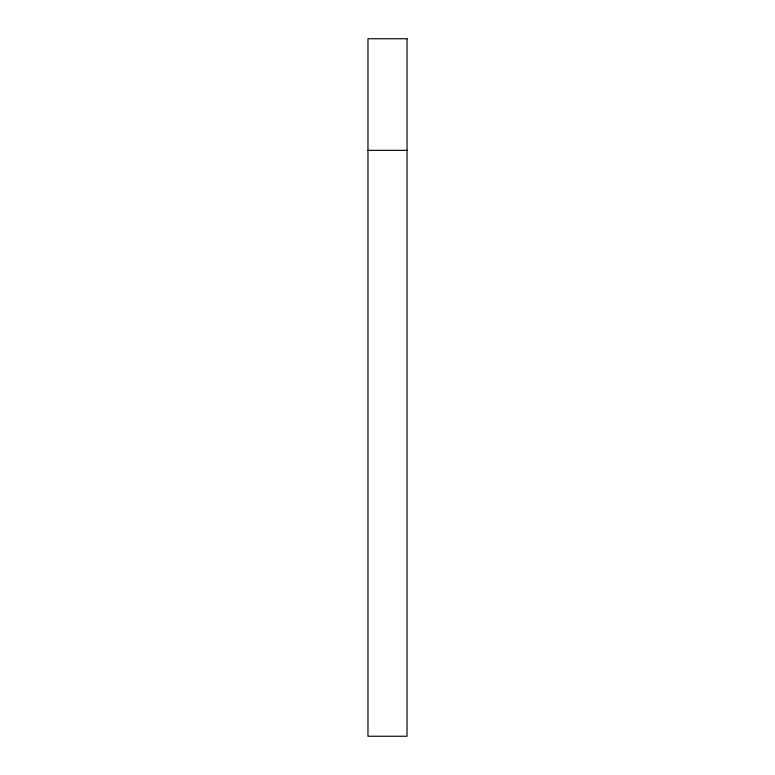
<?xml version="1.0" encoding="UTF-8"?>
<svg xmlns="http://www.w3.org/2000/svg" width="775" height="775" viewBox="0 0 775 775"><rect width="100%" height="100%" fill="white"/><g stroke="black" fill="none" stroke-linecap="round" stroke-linejoin="round"><path stroke-width="1.16" d="M367.97 150.35L407.03 150.35M407.03 38.75L367.97 38.75L367.97 736.25L407.03 736.25L407.03 38.75"/></g></svg>
